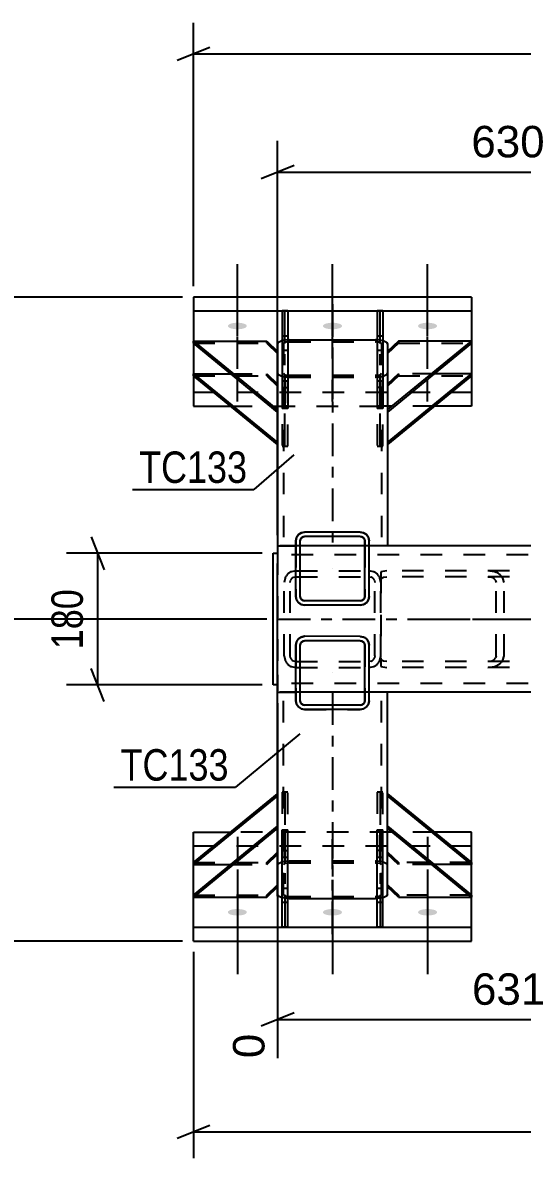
# Model space of a CAD drawing. Header units: millimetres. Extents: x 0 to 1189, y 0 to 841.
# Drawn here: x 72.8 to 118.4, y 676.9 to 780.4 of the extents above; entities that cross this region are included whole.
import ezdxf

# ---------------------------------------------------------------- set-up
doc = ezdxf.new("R2010")
doc.units = ezdxf.units.MM
doc.linetypes.add('DXK_LINE_DOT2', pattern=[3.9198, 1.9599, -1.9599])
doc.linetypes.add('DXK_LINE_DOT3', pattern=[5.9187, 2.979, -0.9799, 0.9799, -0.9799])
doc.styles.add('Arial', font='ARIAL.TTF', dxfattribs={"height": 0.2})
doc.styles.add('Arial Narrow', font='ARIALN.TTF', dxfattribs={"height": 0.2})

# ---------------------------------------------------------------- blocks, each defined once
blk = doc.blocks.new('Part-348435410-4238 - 4136')
at = {"color": 2, "linetype": 'Continuous'}
for p, q in [((105.14, 697.97), (105.14, 706.86)), ((105.14, 706.86), (105.68, 706.86)), ((105.68, 697.97), (105.68, 706.86)), ((105.68, 697.97), (105.14, 697.97))]:
    blk.add_line(p, q, dxfattribs=at)
at = {"color": 7, "linetype": 'DXK_LINE_DOT3'}
for p, q in [((105.41, 706.86), (105.41, 700.6)), ((105.41, 700.6), (105.41, 697.97))]:
    blk.add_line(p, q, dxfattribs=at)
at = {"color": 7, "linetype": 'DXK_LINE_DOT2'}
for p, q in [((105.14, 701.53), (105.68, 701.53)), ((105.14, 700.25), (105.68, 700.25))]:
    blk.add_line(p, q, dxfattribs=at)
blk = doc.blocks.new('Part-348435410-4174 - 4136')
at = {"color": 2, "linetype": 'Continuous'}
for p, q in [((113.74, 755.39), (88.41, 755.39)), ((88.41, 755.39), (88.41, 745.47)), ((113.74, 755.39), (113.74, 745.47)), ((88.41, 754.14), (113.74, 754.14)), ((88.41, 745.47), (91.79, 745.47)), ((113.74, 745.47), (110.36, 745.47))]:
    blk.add_line(p, q, dxfattribs=at)
at = {"color": 7, "linetype": 'DXK_LINE_DOT3'}
blk.add_line((101.08, 754.76), (101.08, 746.1), dxfattribs=at)
at = {"color": 7, "linetype": 'DXK_LINE_DOT2'}
for p, q in [((88.41, 746.73), (113.74, 746.73)), ((91.79, 745.47), (105.39, 745.47)), ((110.36, 745.47), (105.39, 745.47))]:
    blk.add_line(p, q, dxfattribs=at)
blk = doc.blocks.new('Part-348435410-4270 - 4136')
at = {"color": 2, "linetype": 'Continuous'}
for p, q in [((107.08, 751.38), (106.08, 750.44)), ((106.08, 745.12), (113.74, 751.38)), ((113.74, 751.38), (107.08, 751.38)), ((113.74, 751.38), (113.74, 751.2)), ((113.74, 751.2), (106.08, 744.93)), ((106.08, 750.44), (106.08, 744.93))]:
    blk.add_line(p, q, dxfattribs=at)
at = {"color": 7, "linetype": 'DXK_LINE_DOT2'}
for p, q in [((107.08, 751.38), (107.08, 751.2)), ((107.08, 751.2), (106.08, 750.26)), ((107.08, 751.2), (113.74, 751.2))]:
    blk.add_line(p, q, dxfattribs=at)
blk = doc.blocks.new('Part-348435410-4142 - 4136')
at = {"color": 7, "linetype": 'DXK_LINE_DOT2'}
for p, q in [((105.14, 747.75), (105.14, 741.83)), ((105.67, 747.75), (105.14, 747.75)), ((105.67, 741.83), (105.67, 747.75)), ((105.67, 747.16), (105.14, 747.16)), ((105.67, 745.47), (105.14, 745.47)), ((105.14, 741.83), (105.67, 741.83))]:
    blk.add_line(p, q, dxfattribs=at)
at = {"color": 7, "linetype": 'DXK_LINE_DOT3'}
for p, q in [((105.41, 741.83), (105.41, 748.1)), ((105.41, 748.1), (105.41, 745.47))]:
    blk.add_line(p, q, dxfattribs=at)
blk = doc.blocks.new('Part-348435410-4154 - 4136')
at = {"color": 7, "linetype": 'DXK_LINE_DOT2'}
for p, q in [((106.02, 730.46), (105.48, 730.38)), ((105.48, 730.38), (105.48, 721.73)), ((105.48, 729.74), (105.5, 729.77)), ((105.5, 729.77), (105.74, 729.88)), ((105.74, 729.88), (106.02, 729.92)), ((160.34, 730.46), (106.02, 730.46)), ((160.34, 729.92), (106.02, 729.92)), ((115.81, 730.37), (115.24, 730.46)), ((115.24, 729.92), (115.53, 729.88)), ((116.72, 729.39), (116.61, 729.8)), ((115.93, 729.59), (115.98, 729.39)), ((115.98, 722.72), (115.98, 729.39)), ((116.72, 722.72), (116.72, 729.39)), ((105.5, 722.35), (105.48, 722.37)), ((115.98, 722.72), (115.93, 722.52)), ((116.61, 722.31), (116.72, 722.72)), ((105.48, 721.73), (106.02, 721.66)), ((105.74, 722.23), (105.5, 722.35)), ((106.02, 722.19), (105.74, 722.23)), ((160.34, 722.19), (106.02, 722.19)), ((160.34, 721.66), (106.02, 721.66)), ((115.53, 722.23), (115.24, 722.19)), ((115.24, 721.66), (115.81, 721.74))]:
    blk.add_line(p, q, dxfattribs=at)
at = {"color": 7, "linetype": 'DXK_LINE_DOT3'}
blk.add_line((110.63, 726.06), (155.73, 726.06), dxfattribs=at)
at = {"color": 7, "linetype": 'DXK_LINE_DOT2'}
for centre, radius, start, end in [((115.36, 729.23), 0.673, 32.6645, 75.6069), ((115.47, 729.07), 1.35, 32.6645, 75.6069), ((115.36, 722.88), 0.673, 284.3931, 327.3355), ((115.47, 723.04), 1.35, 284.3931, 327.3355)]:
    blk.add_arc(centre, radius, start, end, dxfattribs=at)
blk = doc.blocks.new('Part-348435410-4233 - 4136')
at = {"color": 2, "linetype": 'Continuous'}
for p, q in [((88.41, 703.88), (96.08, 710.14)), ((96.08, 709.96), (88.41, 703.7)), ((88.41, 703.7), (88.41, 703.88)), ((88.41, 703.7), (91.81, 703.7))]:
    blk.add_line(p, q, dxfattribs=at)
at = {"color": 7, "linetype": 'DXK_LINE_DOT3'}
for p, q in [((96.08, 710.05), (88.41, 703.79)), ((96.08, 703.79), (96.08, 710.05))]:
    blk.add_line(p, q, dxfattribs=at)
at = {"color": 7, "linetype": 'DXK_LINE_DOT2'}
for p, q in [((96.08, 704.64), (96.08, 710.14)), ((95.08, 703.88), (96.08, 704.82)), ((88.41, 703.88), (95.08, 703.88)), ((95.08, 703.7), (96.08, 704.64)), ((95.08, 703.7), (95.08, 703.88)), ((91.81, 703.7), (95.08, 703.7))]:
    blk.add_line(p, q, dxfattribs=at)
blk = doc.blocks.new('Part-348435410-4181 - 4136')
at = {"color": 2, "linetype": 'Continuous'}
for p, q in [((96.16, 751.29), (96.39, 751.41)), ((96.48, 751.43), (96.39, 751.41)), ((97.14, 751.52), (97.01, 751.51)), ((97.14, 751.52), (105.01, 751.52)), ((105.14, 751.51), (105.01, 751.52)), ((105.76, 751.41), (105.67, 751.43)), ((105.76, 751.41), (105.99, 751.29)), ((96.08, 751.15), (96.16, 751.29)), ((96.08, 751.15), (96.08, 750.44)), ((105.99, 751.29), (106.08, 751.15)), ((106.08, 751.15), (106.08, 750.44)), ((96.08, 744.93), (96.08, 732.72)), ((106.08, 744.93), (106.08, 732.72)), ((96.08, 732.72), (97.74, 732.72)), ((104.01, 732.72), (98.14, 732.72)), ((106.08, 732.72), (104.41, 732.72))]:
    blk.add_line(p, q, dxfattribs=at)
at = {"color": 7, "linetype": 'DXK_LINE_DOT2'}
for p, q in [((96.73, 751.49), (96.48, 751.43)), ((97.01, 751.51), (96.73, 751.49)), ((105.42, 751.49), (105.14, 751.51)), ((105.67, 751.43), (105.42, 751.49)), ((96.08, 750.44), (96.08, 744.93)), ((96.65, 751.22), (96.61, 751.15)), ((96.61, 751.15), (96.61, 732.72)), ((96.76, 751.28), (96.65, 751.22)), ((96.94, 751.32), (96.76, 751.28)), ((97.14, 751.33), (96.94, 751.32)), ((97.14, 751.33), (105.01, 751.33)), ((105.21, 751.32), (105.01, 751.33)), ((105.39, 751.28), (105.21, 751.32)), ((105.5, 751.22), (105.39, 751.28)), ((105.54, 751.15), (105.5, 751.22)), ((105.54, 751.15), (105.54, 732.72)), ((106.08, 750.44), (106.08, 744.93)), ((96.16, 748.32), (96.08, 748.46)), ((96.39, 748.2), (96.16, 748.32)), ((96.61, 748.46), (96.65, 748.39)), ((96.65, 748.39), (96.76, 748.33)), ((96.76, 748.33), (96.94, 748.29)), ((96.94, 748.29), (97.14, 748.28)), ((97.14, 748.28), (105.01, 748.28)), ((105.01, 748.28), (105.21, 748.29)), ((105.21, 748.29), (105.39, 748.33)), ((105.39, 748.33), (105.5, 748.39)), ((105.5, 748.39), (105.54, 748.46)), ((105.99, 748.32), (105.76, 748.2)), ((106.08, 748.46), (105.99, 748.32)), ((96.73, 748.12), (96.39, 748.2)), ((97.14, 748.1), (96.73, 748.12)), ((97.14, 748.1), (105.01, 748.1)), ((105.42, 748.12), (105.01, 748.1)), ((105.76, 748.2), (105.42, 748.12)), ((98.14, 732.72), (97.74, 732.72)), ((104.41, 732.72), (104.01, 732.72))]:
    blk.add_line(p, q, dxfattribs=at)
at = {"color": 7, "linetype": 'DXK_LINE_DOT3'}
blk.add_line((101.08, 749.81), (101.08, 732.72), dxfattribs=at)
blk = doc.blocks.new('Part-348435410-4237 - 4136')
at = {"color": 7, "linetype": 'DXK_LINE_DOT2'}
for p, q in [((105.68, 710.28), (105.14, 710.28)), ((105.14, 710.28), (105.14, 704.36)), ((105.68, 704.36), (105.68, 710.28)), ((105.68, 706.64), (105.14, 706.64)), ((105.68, 704.96), (105.14, 704.96)), ((105.14, 704.36), (105.68, 704.36))]:
    blk.add_line(p, q, dxfattribs=at)
at = {"color": 7, "linetype": 'DXK_LINE_DOT3'}
for p, q in [((105.41, 710.28), (105.41, 704.02)), ((105.41, 704.02), (105.41, 706.64))]:
    blk.add_line(p, q, dxfattribs=at)
blk = doc.blocks.new('Part-348435410-4186 - 4136')
at = {"color": 2, "linetype": 'Continuous'}
for p, q in [((96.08, 719.39), (97.74, 719.39)), ((96.08, 707.18), (96.08, 719.39)), ((104.01, 719.39), (98.14, 719.39)), ((106.08, 719.39), (104.41, 719.39)), ((106.08, 707.18), (106.08, 719.39)), ((96.08, 700.96), (96.08, 701.67)), ((106.08, 700.96), (106.08, 701.67)), ((96.16, 700.82), (96.08, 700.96)), ((96.39, 700.7), (96.16, 700.82)), ((96.48, 700.68), (96.39, 700.7)), ((105.76, 700.7), (105.68, 700.68)), ((105.99, 700.82), (105.76, 700.7)), ((106.08, 700.96), (105.99, 700.82)), ((97.14, 700.6), (97.01, 700.6)), ((97.14, 700.6), (105.01, 700.6)), ((105.14, 700.6), (105.01, 700.6))]:
    blk.add_line(p, q, dxfattribs=at)
at = {"color": 7, "linetype": 'DXK_LINE_DOT2'}
for p, q in [((96.61, 700.96), (96.61, 719.39)), ((96.65, 719.39), (96.73, 719.39)), ((104.41, 719.39), (97.74, 719.39)), ((105.54, 700.96), (105.54, 719.39)), ((96.08, 701.67), (96.08, 707.18)), ((106.08, 701.67), (106.08, 707.18)), ((96.08, 703.65), (96.16, 703.79)), ((96.16, 703.79), (96.39, 703.91)), ((96.39, 703.91), (96.73, 703.99)), ((96.76, 703.78), (96.65, 703.72)), ((96.73, 703.99), (97.14, 704.02)), ((96.94, 703.82), (96.76, 703.78)), ((97.14, 703.83), (96.94, 703.82)), ((97.14, 704.02), (105.01, 704.02)), ((97.14, 703.83), (105.01, 703.83)), ((105.01, 704.02), (105.42, 703.99)), ((105.21, 703.82), (105.01, 703.83)), ((105.39, 703.78), (105.21, 703.82)), ((105.5, 703.72), (105.39, 703.78)), ((105.42, 703.99), (105.76, 703.91)), ((105.76, 703.91), (105.99, 703.79)), ((105.99, 703.79), (106.08, 703.65)), ((96.65, 703.72), (96.61, 703.65)), ((105.54, 703.65), (105.5, 703.72)), ((96.73, 700.62), (96.48, 700.68)), ((96.61, 700.96), (96.65, 700.89)), ((96.65, 700.89), (96.76, 700.83)), ((96.76, 700.83), (96.94, 700.79)), ((96.94, 700.79), (97.14, 700.78)), ((97.14, 700.78), (105.01, 700.78)), ((105.01, 700.78), (105.21, 700.79)), ((105.21, 700.79), (105.39, 700.83)), ((105.39, 700.83), (105.5, 700.89)), ((105.68, 700.68), (105.42, 700.62)), ((105.5, 700.89), (105.54, 700.96)), ((97.01, 700.6), (96.73, 700.62)), ((105.42, 700.62), (105.14, 700.6))]:
    blk.add_line(p, q, dxfattribs=at)
at = {"color": 7, "linetype": 'DXK_LINE_DOT3'}
blk.add_line((101.08, 719.39), (101.08, 702.31), dxfattribs=at)
blk = doc.blocks.new('Part-348435410-4194 - 4136')
at = {"color": 2, "linetype": 'Continuous'}
for p, q in [((98.54, 724.49), (98.23, 724.42)), ((103.61, 724.48), (98.54, 724.49)), ((103.91, 724.42), (103.61, 724.48)), ((97.8, 723.99), (97.74, 723.69)), ((97.74, 718.62), (97.74, 723.69)), ((97.97, 724.25), (97.8, 723.99)), ((98.23, 724.42), (97.97, 724.25)), ((98.14, 723.69), (98.17, 723.84)), ((98.17, 723.84), (98.14, 723.69)), ((98.14, 723.69), (98.14, 723.69)), ((98.14, 719.39), (98.14, 723.69)), ((98.14, 718.62), (98.14, 723.69)), ((98.17, 723.84), (98.26, 723.97)), ((98.26, 723.97), (98.17, 723.84)), ((98.26, 723.97), (98.39, 724.05)), ((98.39, 724.05), (98.26, 723.97)), ((98.39, 724.05), (98.54, 724.09)), ((103.61, 724.08), (98.54, 724.09)), ((103.61, 724.08), (103.76, 724.05)), ((103.76, 724.05), (103.89, 723.97)), ((103.89, 723.97), (103.98, 723.84)), ((104.17, 724.25), (103.91, 724.42)), ((103.98, 723.84), (104.01, 723.68)), ((104.01, 718.62), (104.01, 723.68)), ((104.35, 723.99), (104.17, 724.25)), ((104.41, 723.68), (104.35, 723.99)), ((104.35, 723.99), (104.41, 723.68)), ((104.41, 718.62), (104.41, 723.68)), ((104.41, 719.39), (104.41, 723.68)), ((104.41, 723.68), (104.41, 723.68)), ((98.14, 719.39), (98.14, 719.39)), ((98.14, 718.62), (98.14, 719.39)), ((98.14, 719.39), (98.14, 719.39)), ((98.14, 719.39), (98.14, 719.39)), ((104.41, 719.39), (104.41, 719.39)), ((104.41, 718.62), (104.41, 719.39)), ((104.41, 719.39), (104.41, 719.39)), ((104.41, 719.39), (104.41, 719.39)), ((97.74, 718.62), (97.8, 718.31)), ((97.8, 718.31), (97.97, 718.05)), ((98.14, 718.62), (98.14, 718.62)), ((98.17, 718.47), (98.14, 718.62)), ((98.14, 718.62), (98.17, 718.47)), ((98.26, 718.34), (98.17, 718.47)), ((98.17, 718.47), (98.26, 718.34)), ((98.39, 718.25), (98.26, 718.34)), ((98.26, 718.34), (98.39, 718.25)), ((98.54, 718.22), (98.39, 718.25)), ((103.76, 718.25), (103.61, 718.22)), ((103.89, 718.34), (103.76, 718.25)), ((103.98, 718.47), (103.89, 718.34)), ((104.01, 718.62), (103.98, 718.47)), ((104.17, 718.05), (104.35, 718.31)), ((104.35, 718.31), (104.17, 718.05)), ((104.35, 718.31), (104.41, 718.62)), ((104.41, 718.62), (104.35, 718.31)), ((104.41, 718.62), (104.41, 718.62)), ((97.97, 718.05), (98.23, 717.88)), ((98.23, 717.88), (98.54, 717.82)), ((103.61, 718.22), (98.54, 718.22)), ((103.61, 717.82), (98.54, 717.82)), ((103.61, 717.82), (103.91, 717.88)), ((103.91, 717.88), (104.17, 718.05)), ((104.17, 718.05), (103.91, 717.88))]:
    blk.add_line(p, q, dxfattribs=at)
at = {"color": 7, "linetype": 'DXK_LINE_DOT2'}
for p, q in [((98.24, 724.42), (98.54, 724.49)), ((103.61, 724.48), (103.61, 724.48)), ((103.61, 724.48), (103.61, 724.48)), ((103.61, 724.48), (103.91, 724.42)), ((97.74, 723.69), (97.8, 723.99)), ((97.74, 723.69), (97.74, 723.69)), ((97.74, 723.69), (97.74, 719.39)), ((98.54, 724.09), (98.39, 724.05)), ((98.54, 724.09), (98.54, 724.09)), ((103.61, 724.08), (103.61, 724.08)), ((103.61, 724.08), (103.61, 724.08)), ((103.76, 724.05), (103.61, 724.08)), ((103.89, 723.97), (103.76, 724.05)), ((103.98, 723.84), (103.89, 723.97)), ((104.01, 723.68), (103.98, 723.84)), ((104.01, 723.68), (104.01, 723.68)), ((104.01, 723.68), (104.01, 719.39)), ((97.74, 719.39), (97.74, 719.39)), ((97.74, 719.39), (97.74, 718.62)), ((98.14, 719.39), (97.74, 719.39)), ((104.01, 719.39), (104.01, 719.39)), ((104.01, 719.39), (104.01, 718.62)), ((104.41, 719.39), (104.01, 719.39)), ((97.74, 718.62), (97.74, 718.62)), ((97.8, 718.31), (97.74, 718.62)), ((97.98, 718.05), (97.8, 718.31)), ((98.39, 718.25), (98.54, 718.22)), ((103.61, 718.22), (103.76, 718.25)), ((103.76, 718.25), (103.89, 718.34)), ((103.89, 718.34), (103.98, 718.47)), ((103.98, 718.47), (104.01, 718.62)), ((104.01, 718.62), (104.01, 718.62)), ((98.24, 717.88), (97.98, 718.05)), ((98.54, 717.82), (98.24, 717.88)), ((98.54, 718.22), (98.54, 718.22)), ((98.54, 717.82), (103.61, 717.82)), ((103.61, 718.22), (103.61, 718.22)), ((103.61, 718.22), (103.61, 718.22)), ((103.91, 717.88), (103.61, 717.82)), ((103.61, 717.82), (103.61, 717.82))]:
    blk.add_line(p, q, dxfattribs=at)
at = {"color": 7, "linetype": 'DXK_LINE_DOT3'}
blk.add_line((101.07, 721.15), (101.08, 721.15), dxfattribs=at)
at = {"color": 7, "linetype": 'DXK_LINE_DOT2'}
blk.add_arc((98.54, 723.69), 0.8, 112.4979, 157.4979, dxfattribs=at)
at = {"color": 2, "linetype": 'Continuous'}
blk.add_arc((103.61, 723.68), 0.8, 22.4979, 67.4979, dxfattribs=at)
blk = doc.blocks.new('Part-348435410-4195 - 4136')
at = {"color": 7, "linetype": 'DXK_LINE_DOT2'}
for p, q in [((96.76, 729.8), (96.68, 729.39)), ((97.74, 730.46), (97.33, 730.37)), ((97.54, 729.88), (97.74, 729.92)), ((97.74, 730.46), (104.41, 730.46)), ((97.74, 729.92), (104.41, 729.92)), ((104.82, 730.37), (104.41, 730.46)), ((104.41, 729.92), (104.61, 729.88)), ((105.48, 729.39), (105.39, 729.8)), ((96.68, 722.72), (96.68, 729.39)), ((97.21, 729.39), (97.25, 729.59)), ((97.21, 722.72), (97.21, 729.39)), ((104.9, 729.59), (104.94, 729.39)), ((104.94, 722.72), (104.94, 729.39)), ((105.48, 722.72), (105.48, 729.39)), ((96.68, 722.72), (96.76, 722.31)), ((97.25, 722.52), (97.21, 722.72)), ((104.94, 722.72), (104.9, 722.52)), ((105.39, 722.31), (105.48, 722.72)), ((97.33, 721.74), (97.74, 721.66)), ((97.74, 722.19), (97.54, 722.23)), ((97.74, 722.19), (104.41, 722.19)), ((97.74, 721.66), (104.41, 721.66)), ((104.61, 722.23), (104.41, 722.19)), ((104.41, 721.66), (104.82, 721.74))]:
    blk.add_line(p, q, dxfattribs=at)
at = {"color": 7, "linetype": 'DXK_LINE_DOT3'}
blk.add_line((101.08, 726.06), (101.08, 726.06), dxfattribs=at)
at = {"color": 7, "linetype": 'DXK_LINE_DOT2'}
for centre, radius, start, end in [((97.74, 729.39), 1.07, 112.5, 157.5), ((97.74, 729.39), 0.533, 112.5, 157.5), ((104.41, 729.39), 0.533, 22.5, 67.5), ((104.41, 729.39), 1.07, 22.5, 67.5), ((97.74, 722.72), 0.533, 202.5, 247.5), ((104.41, 722.72), 0.533, 292.5, 337.5), ((97.74, 722.72), 1.07, 202.5, 247.5), ((104.41, 722.72), 1.07, 292.5, 337.5)]:
    blk.add_arc(centre, radius, start, end, dxfattribs=at)
blk = doc.blocks.new('Part-348435410-4260 - 4136')
at = {"color": 7, "linetype": 'DXK_LINE_DOT2'}
for p, q in [((96.48, 747.75), (96.48, 741.83)), ((97.01, 747.75), (96.48, 747.75)), ((97.01, 741.83), (97.01, 747.75)), ((96.48, 747.16), (97.01, 747.16)), ((97.01, 745.47), (96.48, 745.47)), ((96.48, 741.83), (97.01, 741.83))]:
    blk.add_line(p, q, dxfattribs=at)
at = {"color": 7, "linetype": 'DXK_LINE_DOT3'}
for p, q in [((96.74, 741.83), (96.74, 748.1)), ((96.74, 748.1), (96.74, 745.47))]:
    blk.add_line(p, q, dxfattribs=at)
blk = doc.blocks.new('Part-348435410-4264 - 4136')
at = {"color": 2, "linetype": 'Continuous'}
for p, q in [((96.48, 754.14), (96.48, 745.25)), ((97.01, 754.14), (96.48, 754.14)), ((97.01, 754.14), (97.01, 745.25)), ((97.01, 745.25), (96.48, 745.25))]:
    blk.add_line(p, q, dxfattribs=at)
at = {"color": 7, "linetype": 'DXK_LINE_DOT3'}
for p, q in [((96.74, 751.52), (96.74, 754.14)), ((96.74, 745.25), (96.74, 751.52))]:
    blk.add_line(p, q, dxfattribs=at)
at = {"color": 7, "linetype": 'DXK_LINE_DOT2'}
for p, q in [((96.48, 751.86), (97.01, 751.86)), ((96.48, 750.58), (97.01, 750.58))]:
    blk.add_line(p, q, dxfattribs=at)
blk = doc.blocks.new('Part-348435410-4205 - 4136')
at = {"color": 2, "linetype": 'Continuous'}
for p, q in [((96.48, 697.97), (96.48, 706.86)), ((96.48, 706.86), (97.01, 706.86)), ((97.01, 697.97), (97.01, 706.86)), ((97.01, 697.97), (96.48, 697.97))]:
    blk.add_line(p, q, dxfattribs=at)
at = {"color": 7, "linetype": 'DXK_LINE_DOT3'}
for p, q in [((96.74, 706.86), (96.74, 700.6)), ((96.74, 700.6), (96.74, 697.97))]:
    blk.add_line(p, q, dxfattribs=at)
at = {"color": 7, "linetype": 'DXK_LINE_DOT2'}
for p, q in [((96.48, 701.53), (97.01, 701.53)), ((96.48, 700.25), (97.01, 700.25))]:
    blk.add_line(p, q, dxfattribs=at)
blk = doc.blocks.new('Part-348435410-4276 - 4136')
at = {"color": 2, "linetype": 'Continuous'}
for p, q in [((88.41, 751.2), (88.41, 751.38)), ((88.41, 751.38), (96.08, 745.12)), ((88.41, 751.38), (95.08, 751.38)), ((95.08, 751.38), (96.08, 750.44)), ((96.08, 744.93), (88.41, 751.2)), ((96.08, 750.44), (96.08, 744.93))]:
    blk.add_line(p, q, dxfattribs=at)
at = {"color": 7, "linetype": 'DXK_LINE_DOT2'}
for p, q in [((95.08, 751.2), (95.08, 751.38)), ((88.41, 751.2), (95.08, 751.2)), ((95.08, 751.2), (96.08, 750.26))]:
    blk.add_line(p, q, dxfattribs=at)
at = {"color": 7, "linetype": 'DXK_LINE_DOT3'}
for p, q in [((96.08, 745.02), (88.41, 751.29)), ((96.08, 751.29), (96.08, 745.02))]:
    blk.add_line(p, q, dxfattribs=at)
blk = doc.blocks.new('Bolt-348435410-4212 - 4136')
at = {"linetype": 'Continuous'}
for points in [[(92.41, 699.04), (92.23, 699.05), (92.06, 699.07), (91.9, 699.1), (91.76, 699.14), (91.66, 699.19), (91.58, 699.25), (91.55, 699.31), (91.55, 699.37), (91.58, 699.43), (91.66, 699.49), (91.76, 699.54), (91.9, 699.58), (92.06, 699.61), (92.23, 699.63), (92.41, 699.64), (92.59, 699.63), (92.76, 699.61), (92.92, 699.58), (93.05, 699.54), (93.16, 699.49), (93.23, 699.43), (93.27, 699.37), (93.27, 699.31), (93.23, 699.25), (93.16, 699.19), (93.05, 699.14), (92.92, 699.1), (92.76, 699.07), (92.59, 699.05)], [(101.08, 699.04), (100.9, 699.05), (100.72, 699.07), (100.57, 699.1), (100.43, 699.14), (100.32, 699.19), (100.25, 699.25), (100.21, 699.31), (100.21, 699.37), (100.25, 699.43), (100.32, 699.49), (100.43, 699.54), (100.57, 699.58), (100.72, 699.61), (100.9, 699.63), (101.08, 699.64), (101.26, 699.63), (101.43, 699.61), (101.58, 699.58), (101.72, 699.54), (101.83, 699.49), (101.9, 699.43), (101.94, 699.37), (101.94, 699.31), (101.9, 699.25), (101.83, 699.19), (101.72, 699.14), (101.58, 699.1), (101.43, 699.07), (101.26, 699.05)], [(109.74, 699.04), (109.56, 699.05), (109.39, 699.07), (109.23, 699.1), (109.1, 699.14), (108.99, 699.19), (108.92, 699.25), (108.88, 699.31), (108.88, 699.37), (108.92, 699.43), (108.99, 699.49), (109.1, 699.54), (109.23, 699.58), (109.39, 699.61), (109.56, 699.63), (109.74, 699.64), (109.92, 699.63), (110.09, 699.61), (110.25, 699.58), (110.39, 699.54), (110.49, 699.49), (110.57, 699.43), (110.6, 699.37), (110.6, 699.31), (110.57, 699.25), (110.49, 699.19), (110.39, 699.14), (110.25, 699.1), (110.09, 699.07), (109.92, 699.05)]]:
    blk.add_hatch(color=1, dxfattribs=at).paths.add_polyline_path(points)
at = {"color": 1, "linetype": 'DXK_LINE_DOT2'}
for p, q in [((92.41, 706.21), (92.41, 699.63)), ((101.08, 706.21), (101.08, 699.63)), ((109.74, 706.21), (109.74, 699.63)), ((92.41, 703.25), (92.41, 696.67)), ((109.74, 703.25), (109.74, 696.67))]:
    blk.add_line(p, q, dxfattribs=at)
at = {"color": 1, "linetype": 'Continuous'}
for p, q in [((92.41, 700.28), (92.41, 693.7)), ((101.08, 700.28), (101.08, 693.7)), ((109.74, 700.28), (109.74, 693.7))]:
    blk.add_line(p, q, dxfattribs=at)
blk = doc.blocks.new('Part-348435410-4217 - 4136')
at = {"color": 2, "linetype": 'Continuous'}
for p, q in [((96.08, 732.72), (96.08, 731.12)), ((138.05, 732.72), (106.08, 732.72)), ((96.08, 720.99), (96.08, 731.12)), ((96.08, 719.39), (96.08, 720.99)), ((138.17, 719.39), (106.08, 719.39))]:
    blk.add_line(p, q, dxfattribs=at)
at = {"color": 7, "linetype": 'DXK_LINE_DOT2'}
for p, q in [((96.08, 732.72), (96.08, 732.25)), ((106.08, 732.72), (96.08, 732.72)), ((318.81, 731.92), (96.08, 731.92)), ((96.08, 720.99), (96.08, 719.51)), ((318.81, 720.19), (96.08, 720.19)), ((106.08, 719.39), (96.08, 719.39))]:
    blk.add_line(p, q, dxfattribs=at)
at = {"color": 7, "linetype": 'DXK_LINE_DOT3'}
blk.add_line((96.08, 726.06), (318.81, 726.06), dxfattribs=at)
blk = doc.blocks.new('Part-348435410-4227 - 4136')
at = {"color": 2, "linetype": 'Continuous'}
for p, q in [((88.41, 696.72), (88.41, 706.64)), ((88.41, 706.64), (91.79, 706.64)), ((113.74, 706.64), (110.37, 706.64)), ((113.74, 696.72), (113.74, 706.64)), ((88.41, 697.97), (113.74, 697.97)), ((88.41, 696.72), (113.74, 696.72))]:
    blk.add_line(p, q, dxfattribs=at)
at = {"color": 7, "linetype": 'DXK_LINE_DOT2'}
for p, q in [((110.37, 706.64), (91.79, 706.64)), ((88.41, 705.38), (113.74, 705.38))]:
    blk.add_line(p, q, dxfattribs=at)
at = {"color": 7, "linetype": 'DXK_LINE_DOT3'}
blk.add_line((101.08, 697.35), (101.08, 706.01), dxfattribs=at)
blk = doc.blocks.new('Part-348435410-4236 - 4136')
at = {"color": 2, "linetype": 'Continuous'}
for p, q in [((88.41, 700.91), (96.08, 707.18)), ((96.08, 707), (88.41, 700.73)), ((96.08, 701.67), (96.08, 707.18)), ((95.08, 700.73), (96.08, 701.67)), ((88.41, 700.73), (88.41, 700.91)), ((88.41, 700.73), (95.08, 700.73))]:
    blk.add_line(p, q, dxfattribs=at)
at = {"color": 7, "linetype": 'DXK_LINE_DOT3'}
for p, q in [((96.08, 707.09), (88.41, 700.82)), ((96.08, 700.82), (96.08, 707.09))]:
    blk.add_line(p, q, dxfattribs=at)
at = {"color": 7, "linetype": 'DXK_LINE_DOT2'}
for p, q in [((95.08, 700.91), (96.08, 701.85)), ((88.41, 700.91), (95.08, 700.91)), ((95.08, 700.73), (95.08, 700.91))]:
    blk.add_line(p, q, dxfattribs=at)
blk = doc.blocks.new('Part-348435410-4239 - 4136')
at = {"color": 7, "linetype": 'DXK_LINE_DOT2'}
for p, q in [((97.01, 710.28), (96.48, 710.28)), ((96.48, 710.28), (96.48, 704.36)), ((97.01, 704.36), (97.01, 710.28)), ((97.01, 706.64), (96.48, 706.64)), ((96.48, 704.96), (97.01, 704.96)), ((96.48, 704.36), (97.01, 704.36))]:
    blk.add_line(p, q, dxfattribs=at)
at = {"color": 7, "linetype": 'DXK_LINE_DOT3'}
for p, q in [((96.74, 710.28), (96.74, 704.02)), ((96.74, 704.02), (96.74, 706.64))]:
    blk.add_line(p, q, dxfattribs=at)
blk = doc.blocks.new('Part-348435410-4243 - 4136')
at = {"color": 2, "linetype": 'Continuous'}
for p, q in [((106.08, 707.18), (113.74, 700.91)), ((106.08, 701.67), (106.08, 707.18)), ((113.74, 700.73), (106.08, 707)), ((107.08, 700.73), (106.08, 701.67)), ((107.08, 700.73), (113.74, 700.73)), ((113.74, 700.91), (113.74, 700.73))]:
    blk.add_line(p, q, dxfattribs=at)
at = {"color": 7, "linetype": 'DXK_LINE_DOT2'}
for p, q in [((106.08, 701.85), (107.08, 700.91)), ((113.74, 700.91), (107.08, 700.91)), ((107.08, 700.91), (107.08, 700.73))]:
    blk.add_line(p, q, dxfattribs=at)
blk = doc.blocks.new('Part-348435410-4246 - 4136')
at = {"color": 2, "linetype": 'Continuous'}
for p, q in [((106.08, 710.14), (113.74, 703.88)), ((113.74, 703.7), (106.08, 709.96)), ((113.74, 703.88), (113.74, 703.7)), ((113.74, 703.7), (110.34, 703.7))]:
    blk.add_line(p, q, dxfattribs=at)
at = {"color": 7, "linetype": 'DXK_LINE_DOT2'}
for p, q in [((106.08, 704.64), (106.08, 710.14)), ((106.08, 704.82), (107.08, 703.88)), ((107.08, 703.7), (106.08, 704.64)), ((113.74, 703.88), (107.08, 703.88)), ((107.08, 703.88), (107.08, 703.7)), ((110.34, 703.7), (107.08, 703.7))]:
    blk.add_line(p, q, dxfattribs=at)
blk = doc.blocks.new('Bolt-348435410-4252 - 4136')
at = {"linetype": 'Continuous'}
for points in [[(92.41, 753.07), (92.59, 753.06), (92.76, 753.04), (92.92, 753.01), (93.05, 752.97), (93.16, 752.92), (93.23, 752.86), (93.27, 752.8), (93.27, 752.74), (93.23, 752.68), (93.16, 752.62), (93.05, 752.57), (92.92, 752.53), (92.76, 752.5), (92.59, 752.48), (92.41, 752.47), (92.23, 752.48), (92.06, 752.5), (91.9, 752.53), (91.76, 752.57), (91.66, 752.62), (91.58, 752.68), (91.55, 752.74), (91.55, 752.8), (91.58, 752.86), (91.66, 752.92), (91.76, 752.97), (91.9, 753.01), (92.06, 753.04), (92.23, 753.06)], [(101.08, 753.07), (101.26, 753.06), (101.43, 753.04), (101.58, 753.01), (101.72, 752.97), (101.83, 752.92), (101.9, 752.86), (101.94, 752.8), (101.94, 752.74), (101.9, 752.68), (101.83, 752.62), (101.72, 752.57), (101.58, 752.53), (101.43, 752.5), (101.26, 752.48), (101.08, 752.47), (100.9, 752.48), (100.72, 752.5), (100.57, 752.53), (100.43, 752.57), (100.32, 752.62), (100.25, 752.68), (100.21, 752.74), (100.21, 752.8), (100.25, 752.86), (100.32, 752.92), (100.43, 752.97), (100.57, 753.01), (100.72, 753.04), (100.9, 753.06)], [(109.74, 753.07), (109.92, 753.06), (110.09, 753.04), (110.25, 753.01), (110.39, 752.97), (110.49, 752.92), (110.57, 752.86), (110.6, 752.8), (110.6, 752.74), (110.57, 752.68), (110.49, 752.62), (110.39, 752.57), (110.25, 752.53), (110.09, 752.5), (109.92, 752.48), (109.74, 752.47), (109.56, 752.48), (109.39, 752.5), (109.23, 752.53), (109.1, 752.57), (108.99, 752.62), (108.92, 752.68), (108.88, 752.74), (108.88, 752.8), (108.92, 752.86), (108.99, 752.92), (109.1, 752.97), (109.23, 753.01), (109.39, 753.04), (109.56, 753.06)]]:
    blk.add_hatch(color=1, dxfattribs=at).paths.add_polyline_path(points)
at = {"color": 1, "linetype": 'Continuous'}
for p, q in [((92.41, 751.83), (92.41, 758.41)), ((101.08, 751.83), (101.08, 758.41)), ((109.74, 751.83), (109.74, 758.41))]:
    blk.add_line(p, q, dxfattribs=at)
at = {"color": 1, "linetype": 'DXK_LINE_DOT2'}
for p, q in [((92.41, 748.87), (92.41, 755.44)), ((109.74, 748.87), (109.74, 755.44)), ((92.41, 745.9), (92.41, 752.48)), ((101.08, 745.9), (101.08, 752.48)), ((109.74, 745.9), (109.74, 752.48))]:
    blk.add_line(p, q, dxfattribs=at)
blk = doc.blocks.new('Part-348435410-4253 - 4136')
at = {"color": 2, "linetype": 'Continuous'}
for p, q in [((97.97, 733.76), (97.8, 733.5)), ((98.23, 733.93), (97.97, 733.76)), ((98.54, 733.99), (98.23, 733.93)), ((103.61, 733.99), (98.54, 733.99)), ((103.91, 733.93), (103.61, 733.99)), ((104.17, 733.76), (103.91, 733.93)), ((103.91, 733.93), (104.17, 733.76)), ((104.35, 733.5), (104.17, 733.76)), ((104.17, 733.76), (104.35, 733.5)), ((97.8, 733.5), (97.74, 733.19)), ((97.74, 728.12), (97.74, 733.19)), ((98.14, 733.19), (98.17, 733.34)), ((98.17, 733.34), (98.14, 733.19)), ((98.14, 733.19), (98.14, 733.19)), ((98.14, 732.72), (98.14, 733.19)), ((98.14, 728.12), (98.14, 733.19)), ((98.14, 728.12), (98.14, 732.72)), ((98.14, 732.72), (98.14, 732.72)), ((98.14, 732.72), (98.14, 732.72)), ((98.14, 732.72), (98.14, 732.72)), ((98.17, 733.34), (98.26, 733.47)), ((98.26, 733.47), (98.17, 733.34)), ((98.26, 733.47), (98.39, 733.56)), ((98.39, 733.56), (98.26, 733.47)), ((98.39, 733.56), (98.54, 733.59)), ((103.61, 733.59), (98.54, 733.59)), ((103.61, 733.59), (103.76, 733.56)), ((103.76, 733.56), (103.89, 733.47)), ((103.89, 733.47), (103.98, 733.34)), ((103.98, 733.34), (104.01, 733.19)), ((104.01, 728.12), (104.01, 733.19)), ((104.41, 733.19), (104.35, 733.5)), ((104.35, 733.5), (104.41, 733.19)), ((104.41, 728.12), (104.41, 733.19)), ((104.41, 733.19), (104.41, 733.19)), ((104.41, 732.72), (104.41, 733.19)), ((104.41, 728.12), (104.41, 732.72)), ((104.41, 732.72), (104.41, 732.72)), ((104.41, 732.72), (104.41, 732.72)), ((104.41, 732.72), (104.41, 732.72)), ((97.74, 728.12), (97.8, 727.82)), ((97.8, 727.82), (97.97, 727.56)), ((97.97, 727.56), (98.23, 727.39)), ((98.14, 728.12), (98.14, 728.12)), ((98.17, 727.97), (98.14, 728.12)), ((98.14, 728.12), (98.17, 727.97)), ((98.26, 727.84), (98.17, 727.97)), ((98.17, 727.97), (98.26, 727.84)), ((98.39, 727.75), (98.26, 727.84)), ((98.26, 727.84), (98.39, 727.75)), ((98.54, 727.72), (98.39, 727.75)), ((103.61, 727.72), (98.54, 727.72)), ((103.76, 727.76), (103.61, 727.72)), ((103.89, 727.84), (103.76, 727.76)), ((103.98, 727.97), (103.89, 727.84)), ((103.91, 727.39), (104.17, 727.56)), ((104.01, 728.12), (103.98, 727.97)), ((104.17, 727.56), (104.35, 727.82)), ((104.35, 727.82), (104.41, 728.12)), ((104.41, 728.12), (104.35, 727.82)), ((104.41, 728.12), (104.41, 728.12)), ((98.23, 727.39), (98.54, 727.32)), ((103.61, 727.32), (98.54, 727.32)), ((103.61, 727.32), (103.91, 727.39))]:
    blk.add_line(p, q, dxfattribs=at)
at = {"color": 7, "linetype": 'DXK_LINE_DOT2'}
for p, q in [((97.8, 733.5), (97.98, 733.76)), ((97.98, 733.76), (98.24, 733.93)), ((98.24, 733.93), (98.54, 733.99)), ((103.61, 733.99), (98.54, 733.99)), ((103.61, 733.99), (103.61, 733.99)), ((103.61, 733.99), (103.91, 733.93)), ((97.74, 733.19), (97.8, 733.5)), ((97.74, 733.19), (97.74, 733.19)), ((97.74, 733.19), (97.74, 732.72)), ((97.74, 732.72), (97.74, 732.72)), ((97.74, 732.72), (97.74, 728.12)), ((98.14, 732.72), (97.74, 732.72)), ((98.54, 733.59), (98.39, 733.56)), ((98.54, 733.59), (98.54, 733.59)), ((103.61, 733.59), (103.61, 733.59)), ((103.76, 733.56), (103.61, 733.59)), ((103.89, 733.47), (103.76, 733.56)), ((103.98, 733.34), (103.89, 733.47)), ((104.01, 733.19), (103.98, 733.34)), ((104.01, 733.19), (104.01, 733.19)), ((104.01, 733.19), (104.01, 732.72)), ((104.01, 732.72), (104.01, 732.72)), ((104.01, 732.72), (104.01, 728.12)), ((104.41, 732.72), (104.01, 732.72)), ((97.74, 728.12), (97.74, 728.12)), ((97.8, 727.82), (97.74, 728.12)), ((98.39, 727.75), (98.54, 727.72)), ((98.54, 727.72), (98.54, 727.72)), ((103.61, 727.72), (103.76, 727.76)), ((103.61, 727.72), (103.61, 727.72)), ((103.61, 727.72), (103.61, 727.72)), ((103.76, 727.76), (103.89, 727.84)), ((103.89, 727.84), (103.98, 727.97)), ((103.98, 727.97), (104.01, 728.12)), ((104.01, 728.12), (104.01, 728.12)), ((98.54, 727.32), (98.24, 727.39)), ((103.91, 727.39), (103.61, 727.32)), ((103.61, 727.32), (103.61, 727.32)), ((103.61, 727.32), (103.61, 727.32))]:
    blk.add_line(p, q, dxfattribs=at)
at = {"color": 7, "linetype": 'DXK_LINE_DOT3'}
blk.add_line((101.07, 730.66), (101.08, 730.66), dxfattribs=at)
at = {"color": 7, "linetype": 'DXK_LINE_DOT2'}
blk.add_arc((98.54, 728.12), 0.8, 202.5012, 247.5012, dxfattribs=at)
at = {"color": 2, "linetype": 'Continuous'}
blk.add_arc((103.61, 728.12), 0.8, 292.5012, 337.5012, dxfattribs=at)
blk = doc.blocks.new('Part-348435410-4261 - 4136')
at = {"color": 2, "linetype": 'Continuous'}
for p, q in [((105.14, 754.14), (105.14, 745.25)), ((105.67, 754.14), (105.14, 754.14)), ((105.67, 754.14), (105.67, 745.25)), ((105.67, 745.25), (105.14, 745.25))]:
    blk.add_line(p, q, dxfattribs=at)
at = {"color": 7, "linetype": 'DXK_LINE_DOT3'}
for p, q in [((105.41, 751.52), (105.41, 754.14)), ((105.41, 745.25), (105.41, 751.52))]:
    blk.add_line(p, q, dxfattribs=at)
at = {"color": 7, "linetype": 'DXK_LINE_DOT2'}
for p, q in [((105.14, 751.86), (105.67, 751.86)), ((105.14, 750.58), (105.67, 750.58))]:
    blk.add_line(p, q, dxfattribs=at)
blk = doc.blocks.new('Part-348435410-4267 - 4136')
at = {"color": 2, "linetype": 'Continuous'}
for p, q in [((106.08, 742.15), (113.74, 748.42)), ((113.74, 748.42), (110.34, 748.42)), ((113.74, 748.42), (113.74, 748.23)), ((113.74, 748.23), (106.08, 741.97))]:
    blk.add_line(p, q, dxfattribs=at)
at = {"color": 7, "linetype": 'DXK_LINE_DOT2'}
for p, q in [((107.08, 748.42), (106.08, 747.48)), ((110.34, 748.42), (107.08, 748.42)), ((107.08, 748.42), (107.08, 748.23)), ((107.08, 748.23), (106.08, 747.29)), ((106.08, 747.48), (106.08, 741.97)), ((107.08, 748.23), (113.74, 748.23))]:
    blk.add_line(p, q, dxfattribs=at)
blk = doc.blocks.new('Part-348435410-4273 - 4136')
at = {"color": 2, "linetype": 'Continuous'}
for p, q in [((88.41, 748.23), (88.41, 748.42)), ((88.41, 748.42), (96.08, 742.15)), ((88.41, 748.42), (91.81, 748.42)), ((96.08, 741.97), (88.41, 748.23))]:
    blk.add_line(p, q, dxfattribs=at)
at = {"color": 7, "linetype": 'DXK_LINE_DOT3'}
for p, q in [((96.08, 742.06), (88.41, 748.32)), ((96.08, 748.32), (96.08, 742.06))]:
    blk.add_line(p, q, dxfattribs=at)
at = {"color": 7, "linetype": 'DXK_LINE_DOT2'}
for p, q in [((91.81, 748.42), (95.08, 748.42)), ((95.08, 748.23), (95.08, 748.42)), ((95.08, 748.42), (96.08, 747.48)), ((88.41, 748.23), (95.08, 748.23)), ((95.08, 748.23), (96.08, 747.29)), ((96.08, 747.48), (96.08, 741.97))]:
    blk.add_line(p, q, dxfattribs=at)
blk = doc.blocks.new('Part-348435410-20696 - 4136')
at = {"color": 2, "linetype": 'Continuous'}
for p, q in [((95.68, 720.06), (95.68, 732.06)), ((95.68, 732.06), (96.08, 732.06)), ((96.08, 720.06), (95.68, 720.06))]:
    blk.add_line(p, q, dxfattribs=at)
at = {"color": 7, "linetype": 'DXK_LINE_DOT2'}
blk.add_line((96.08, 732.06), (96.08, 720.06), dxfattribs=at)
blk = doc.blocks.new('StraightDimension-348435410-24186 - 4136')
at = {"color": 7, "linetype": 'Continuous'}
for p, q in [((55.01, 753.89), (53.81, 756.89)), ((87.41, 755.39), (51.56, 755.39)), ((54.41, 726.06), (54.41, 755.39)), ((53.81, 727.56), (55.01, 724.56)), ((95.08, 726.06), (51.56, 726.06))]:
    blk.add_line(p, q, dxfattribs=at)
at = {"color": 0}
blk.add_wipeout([(53.66, 744.07), (49.46, 744.07), (49.46, 737.38), (53.66, 737.38)], dxfattribs=at)
at = {"color": 3, "style": 'Arial Narrow'}
blk.add_text('440', height=2.863, rotation=90.0002, dxfattribs=at).set_placement((53.06, 737.98))
blk = doc.blocks.new('StraightDimension-348435410-14966 - 4136')
at = {"color": 7, "linetype": 'Continuous'}
for p, q in [((96.08, 733.72), (96.08, 769.64)), ((138.05, 733.72), (138.05, 769.64)), ((97.58, 767.39), (94.58, 766.19)), ((136.55, 766.19), (139.55, 767.39)), ((96.08, 766.79), (138.05, 766.79))]:
    blk.add_line(p, q, dxfattribs=at)
at = {"color": 0}
blk.add_wipeout([(121, 767.54), (121, 771.74), (113.13, 771.74), (113.13, 767.54)], dxfattribs=at)
at = {"color": 3, "style": 'Arial'}
blk.add_text('630', height=2.865, dxfattribs=at).set_placement((113.73, 768.14))
blk = doc.blocks.new('StraightDimension-348435410-15005 - 4136')
at = {"color": 7, "linetype": 'Continuous'}
for p, q in [((96.08, 718.39), (96.08, 686.04)), ((138.17, 718.39), (138.17, 681.59)), ((97.58, 690.16), (94.58, 688.96)), ((96.08, 689.56), (138.17, 689.56)), ((136.67, 688.96), (139.67, 690.16))]:
    blk.add_line(p, q, dxfattribs=at)
at = {"color": 0}
blk.add_wipeout([(121.06, 690.31), (121.06, 694.51), (113.19, 694.51), (113.19, 690.31)], dxfattribs=at)
at = {"color": 3, "style": 'Arial'}
blk.add_text('631', height=2.865, dxfattribs=at).set_placement((113.79, 690.91))
at = {"color": 0, "linetype": 'Continuous'}
for points in [[(95.48, 688.86), (91.28, 688.86), (91.28, 685.44), (95.48, 685.44)], [(137.57, 688.86), (133.37, 688.86), (133.37, 680.99), (137.57, 680.99)]]:
    blk.add_wipeout(points, dxfattribs=at)
at = {"color": 3, "linetype": 'Continuous', "style": 'Arial'}
for s, height, p in [('0', 2.87, (94.88, 686.04)), ('631', 2.865, (136.97, 681.59))]:
    blk.add_text(s, height=height, rotation=90.0002, dxfattribs=at).set_placement(p)
blk = doc.blocks.new('StraightDimension-348435410-15096 - 4136')
at = {"color": 7, "linetype": 'Continuous'}
for p, q in [((88.41, 695.72), (88.41, 676.92)), ((89.91, 679.92), (86.91, 678.72)), ((88.41, 679.32), (336.91, 679.32))]:
    blk.add_line(p, q, dxfattribs=at)
blk = doc.blocks.new('StraightDimension-348435410-17218 - 4136')
at = {"color": 7, "linetype": 'Continuous'}
for p, q in [((88.41, 756.39), (88.41, 780.41)), ((89.91, 778.16), (86.91, 776.96)), ((88.41, 777.56), (338.58, 777.56))]:
    blk.add_line(p, q, dxfattribs=at)
blk = doc.blocks.new('StraightDimension-348435410-22417 - 4136')
at = {"color": 7, "linetype": 'Continuous'}
for p, q in [((79.08, 733.56), (80.28, 730.56)), ((94.68, 732.06), (76.83, 732.06)), ((79.68, 720.06), (79.68, 732.06)), ((80.28, 718.56), (79.08, 721.56)), ((94.68, 720.06), (76.83, 720.06))]:
    blk.add_line(p, q, dxfattribs=at)
at = {"color": 0}
blk.add_wipeout([(78.93, 729.4), (74.73, 729.4), (74.73, 722.71), (78.93, 722.71)], dxfattribs=at)
at = {"color": 3, "style": 'Arial Narrow'}
blk.add_text('180', height=2.863, rotation=90.0002, dxfattribs=at).set_placement((78.33, 723.31))
blk = doc.blocks.new('StraightDimension-348435410-24187 - 4136')
at = {"color": 7, "linetype": 'Continuous'}
for p, q in [((55.01, 724.56), (53.81, 727.56)), ((95.08, 726.06), (51.56, 726.06)), ((54.41, 696.72), (54.41, 726.06)), ((53.81, 698.22), (55.01, 695.22)), ((87.41, 696.72), (51.56, 696.72))]:
    blk.add_line(p, q, dxfattribs=at)
at = {"color": 0}
blk.add_wipeout([(53.66, 714.73), (49.46, 714.73), (49.46, 708.05), (53.66, 708.05)], dxfattribs=at)
at = {"color": 3, "style": 'Arial Narrow'}
blk.add_text('440', height=2.863, rotation=90.0002, dxfattribs=at).set_placement((53.06, 708.65))
blk = doc.blocks.new('Mark-348435410-15189 - 4136')
at = {"color": 30, "linetype": 'Continuous'}
for p in [(98.09, 715.61), (81.16, 710.74)]:
    blk.add_line(p, (92.23, 710.74), dxfattribs=at)
at = {"color": 0}
blk.add_wipeout([(91.63, 711.34), (91.63, 714.34), (81.76, 714.34), (81.76, 711.34)], dxfattribs=at)
blk.add_wipeout([(91.63, 711.34), (91.63, 714.34), (81.76, 714.34), (81.76, 711.34)], dxfattribs=at)
at = {"color": 3, "style": 'Arial Narrow'}
blk.add_text('TC133', height=2.863, dxfattribs=at).set_placement((81.76, 711.34))
blk = doc.blocks.new('Mark-348435410-15215 - 4136')
at = {"color": 30, "linetype": 'Continuous'}
for p in [(97.54, 741.03), (82.85, 737.87)]:
    blk.add_line(p, (93.91, 737.87), dxfattribs=at)
at = {"color": 0}
blk.add_wipeout([(93.31, 738.47), (93.31, 741.47), (83.45, 741.47), (83.45, 738.47)], dxfattribs=at)
blk.add_wipeout([(93.31, 738.47), (93.31, 741.47), (83.45, 741.47), (83.45, 738.47)], dxfattribs=at)
at = {"color": 3, "style": 'Arial Narrow'}
blk.add_text('TC133', height=2.863, dxfattribs=at).set_placement((83.45, 738.47))

msp = doc.modelspace()

# ---------------------------------------------------------------- block references
for name in ['Bolt-348435410-4252 - 4136', 'Part-348435410-4174 - 4136', 'Part-348435410-4264 - 4136', 'Part-348435410-4261 - 4136', 'Part-348435410-4276 - 4136', 'Part-348435410-4181 - 4136', 'Part-348435410-4270 - 4136', 'Part-348435410-4273 - 4136', 'Part-348435410-4267 - 4136', 'Part-348435410-4260 - 4136', 'Part-348435410-4142 - 4136', 'Part-348435410-4253 - 4136', 'Part-348435410-4217 - 4136', 'Part-348435410-20696 - 4136', 'Part-348435410-4195 - 4136', 'Part-348435410-4154 - 4136', 'Part-348435410-4194 - 4136', 'Part-348435410-4186 - 4136', 'Part-348435410-4233 - 4136', 'Part-348435410-4239 - 4136', 'Part-348435410-4237 - 4136', 'Part-348435410-4246 - 4136', 'Part-348435410-4236 - 4136', 'Part-348435410-4205 - 4136', 'Part-348435410-4238 - 4136', 'Part-348435410-4243 - 4136', 'Part-348435410-4227 - 4136', 'Bolt-348435410-4212 - 4136']:
    msp.add_blockref(name, (0, 0))

# ---------------------------------------------------------------- next in the draw order: block references
for name in ['StraightDimension-348435410-24186 - 4136', 'StraightDimension-348435410-15005 - 4136']:
    msp.add_blockref(name, (0, 0))

# ---------------------------------------------------------------- next in the draw order: block references
for name in ['StraightDimension-348435410-14966 - 4136', 'StraightDimension-348435410-15096 - 4136']:
    msp.add_blockref(name, (0, 0))

# ---------------------------------------------------------------- next in the draw order: block references
for name in ['StraightDimension-348435410-17218 - 4136', 'StraightDimension-348435410-22417 - 4136']:
    msp.add_blockref(name, (0, 0))

# ---------------------------------------------------------------- next in the draw order: block references
for name in ['Mark-348435410-15215 - 4136', 'StraightDimension-348435410-24187 - 4136']:
    msp.add_blockref(name, (0, 0))

# ---------------------------------------------------------------- next in the draw order: block references
msp.add_blockref('Mark-348435410-15189 - 4136', (0, 0))

doc.saveas('drawing.dxf')
